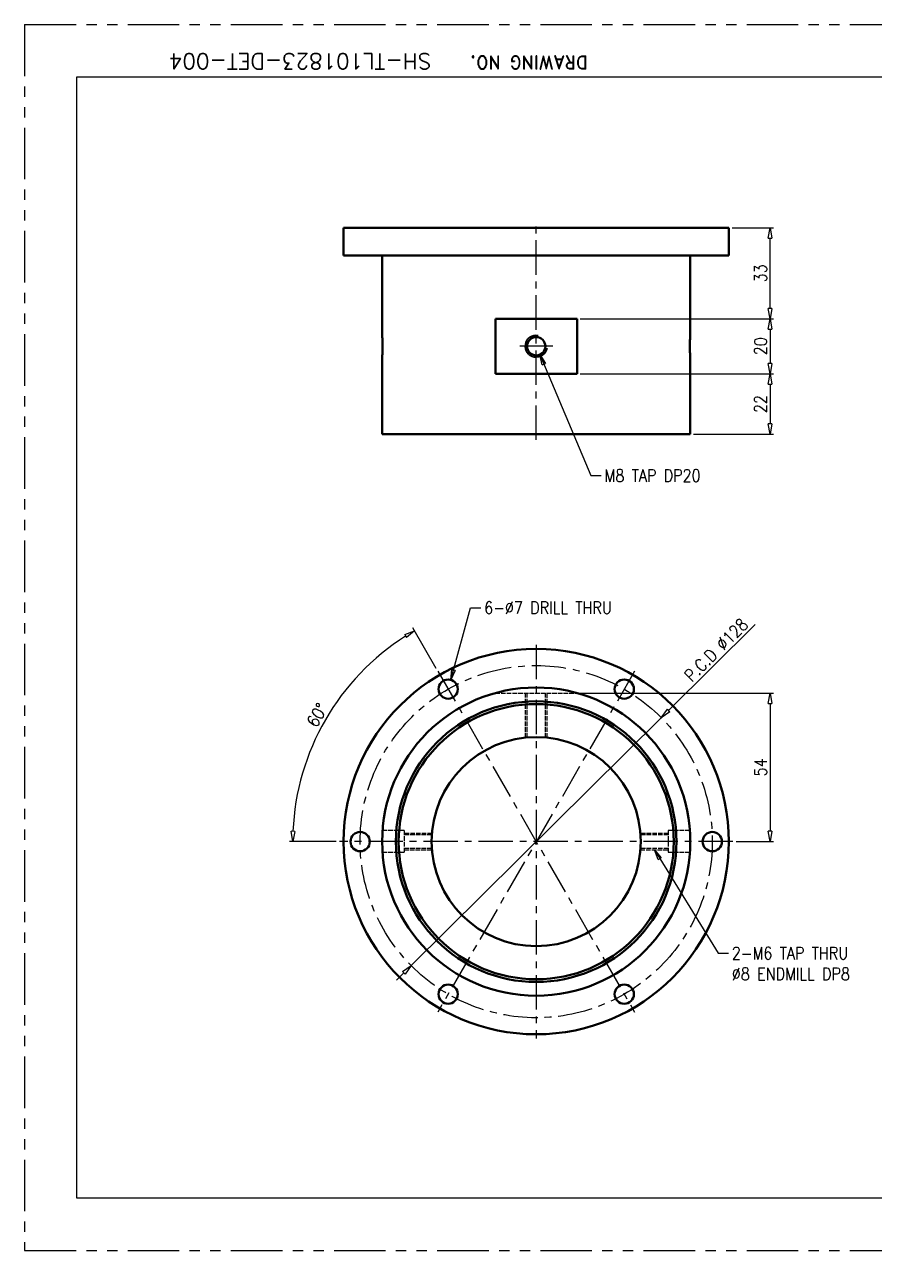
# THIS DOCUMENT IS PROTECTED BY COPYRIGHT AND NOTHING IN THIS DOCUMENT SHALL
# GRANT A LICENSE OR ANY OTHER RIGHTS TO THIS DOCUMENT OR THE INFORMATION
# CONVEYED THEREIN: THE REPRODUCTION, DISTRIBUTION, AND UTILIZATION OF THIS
# Model space of a CAD drawing. Header units: millimetres. Extents: x 0 to 630, y 0 to 446.
# Drawn here: x 0 to 309, y 0 to 445.5 of the extents above; entities that cross this region are included whole.
import ezdxf

# ---------------------------------------------------------------- set-up
doc = ezdxf.new("R2010")
doc.units = ezdxf.units.MM
doc.header["$LTSCALE"] = 10
for name, pattern in [('CENTER', [2, 1.25, -0.25, 0.25, -0.25]), ('DASHED', [0.2067, 0.1654, -0.0413]), ('PHANTOM', [2.5, 1.25, -0.25, 0.25, -0.25, 0.25, -0.25])]:
    doc.linetypes.add(name, pattern=pattern)
doc.layers.get('0').update_dxf_attribs({"linetype": 'CONTINUOUS'})
doc.layers.get('Defpoints').update_dxf_attribs({"linetype": 'CONTINUOUS'})
for name, color, linetype in [('1', 1, 'CENTER'), ('BORDER', 90, 'CONTINUOUS'), ('BORDER_TXT', 130, 'CONTINUOUS'), ('VIEW_BNDS', 253, 'PHANTOM')]:
    doc.layers.add(name, color=color, linetype=linetype)
for name, color, linetype, lineweight in [('외형선(ISO)', 7, 'CONTINUOUS', 50), ('은선 (ISO)', 2, 'DASHED', 25), ('좁은 외형선(ISO)', 4, 'CONTINUOUS', 35)]:
    doc.layers.add(name, color=color, linetype=linetype, lineweight=lineweight)
doc.styles.add('BORDER', font='ROMAND')
doc.styles.add('BORDER_TXT', font='ROMANS')
doc.styles.get("Standard").update_dxf_attribs({"font": 'romans.shx', "width": 0.85, "bigfont": 'fhg.shx'})
doc.dimstyles.new('KOCPSM', dxfattribs={"dimtxt": 3, "dimasz": 2.5, "dimexe": 0.8, "dimexo": 0.8, "dimgap": 0.8, "dimtad": 1, "dimdec": 3, "dimdsep": 46, "dimtxsty": 'Standard', "dimblk": 'CLOSEDBLANK', "dimcen": 0, "dimclrd": 4, "dimclre": 4, "dimadec": 1, "dimazin": 2, "dimtfac": 1, "dimtdec": 3, "dimtmove": 0, "dimatfit": 3, "dimldrblk": 'CLOSEDBLANK', "dimfxl": 1, "dimtolj": 1, "dimtzin": 0, "dimarcsym": 0})
doc.dimstyles.new('KOCPSM$0', dxfattribs={"dimtxt": 3, "dimasz": 2.5, "dimexe": 0.8, "dimexo": 0.8, "dimgap": 0.8, "dimtad": 1, "dimdsep": 46, "dimtxsty": 'Standard', "dimblk": 'CLOSEDBLANK', "dimcen": 0, "dimclrd": 4, "dimclre": 4, "dimclrt": 7, "dimazin": 2, "dimtfac": 1, "dimtmove": 0, "dimatfit": 3, "dimldrblk": 'CLOSEDBLANK', "dimfxl": 1, "dimarcsym": 0})
doc.dimstyles.new('KOCPSM$3', dxfattribs={"dimtxt": 3, "dimasz": 2.5, "dimexe": 0.8, "dimexo": 0.8, "dimgap": 0.8, "dimtad": 1, "dimdsep": 46, "dimtxsty": 'Standard', "dimblk": 'CLOSEDBLANK', "dimcen": 0, "dimclrd": 4, "dimclre": 4, "dimclrt": 7, "dimazin": 2, "dimtfac": 1, "dimtmove": 0, "dimatfit": 0, "dimldrblk": 'CLOSEDBLANK', "dimfxl": 0.8, "dimarcsym": 0})

# ---------------------------------------------------------------- blocks, each defined once
blk = doc.blocks.new('A3-BORDER')
at = {"layer": 'BORDER'}
for p, q in [((12.7, 284.3), (407.3, 284.3)), ((12.7, 12.7), (12.7, 284.3)), ((407.3, 12.7), (12.7, 12.7))]:
    blk.add_line(p, q, dxfattribs=at)
at = {"layer": 'VIEW_BNDS'}
for p, q in [((0, 297), (0, 0)), ((0, 297), (420, 297)), ((0, 0), (420, 0))]:
    blk.add_line(p, q, dxfattribs=at)
at = {"layer": 'BORDER', "color": 70, "style": 'BORDER'}
blk.add_text('DRAWING NO.', height=3.175, rotation=180, dxfattribs=at).set_placement((136.53, 289.38))
at = {"layer": 'BORDER_TXT', "style": 'BORDER_TXT'}
for tag, p, height, rotation in [('PX-NUMBER', (98.54, 290.01), 3.81, 180), ('VENDOR-JOB', (413.65, 12.7), 3.17, 90)]:
    blk.add_attdef(tag, p, '', height=height, rotation=rotation, dxfattribs=at)
blk = doc.blocks.new('_ClosedBlank')
at = {"color": 0, "linetype": 'ByBlock', "lineweight": -2}
for p, q in [((-1, 0.17), (0, 0)), ((-1, 0.17), (-1, -0.17)), ((0, 0), (-1, -0.17))]:
    blk.add_line(p, q, dxfattribs=at)
blk = doc.blocks.new('*D8')
at = {"color": 4, "linetype": 'ByBlock', "lineweight": -2, "transparency": 16777216}
for p, q in [((202.03, 202.57), (272.19, 202.57)), ((270.99, 198.82), (270.99, 152.32)), ((258.69, 148.57), (272.19, 148.57))]:
    blk.add_line(p, q, dxfattribs=at)
at = {"layer": 'Defpoints', "color": 0, "transparency": 16777216}
for p in [(200.83, 202.57), (257.49, 148.57), (270.99, 148.57)]:
    blk.add_point(p, dxfattribs=at)
at = {"color": 4, "lineweight": -2, "transparency": 16777216, "xscale": 3.75, "yscale": 3.75, "zscale": 3.75}
for p, rotation in [((270.99, 202.57), 90), ((270.99, 148.57), 270)]:
    blk.add_blockref('_ClosedBlank', p, dxfattribs=dict(at, rotation=rotation))
at = {"color": 7, "transparency": 16777216, "insert": (267.54, 175.57), "char_height": 4.5, "attachment_point": 5, "rotation": 90}
blk.add_mtext('54', dxfattribs=at)
blk = doc.blocks.new('*D9')
at = {"color": 4, "linetype": 'ByBlock', "lineweight": -2, "transparency": 16777216}
for p, q in [((149.64, 211.53), (141.15, 226.25)), ((113.29, 148.57), (96.3, 148.57))]:
    blk.add_line(p, q, dxfattribs=at)
blk.add_arc((185.99, 148.57), 88.5, 122.4281, 177.5719, dxfattribs=at)
at = {"layer": 'Defpoints', "color": 0, "transparency": 16777216}
for p in [(150.24, 210.49), (118.2, 205.46), (114.49, 148.57), (257.49, 148.57), (221.74, 86.65)]:
    blk.add_point(p, dxfattribs=at)
at = {"color": 4, "lineweight": -2, "transparency": 16777216, "xscale": 3.75, "yscale": 3.75, "zscale": 3.75}
for p, rotation in [((141.75, 225.21), 31.21402651369378), ((97.5, 148.57), 268.7859734863064)]:
    blk.add_blockref('_ClosedBlank', p, dxfattribs=dict(at, rotation=rotation))
at = {"color": 0, "transparency": 16777216, "insert": (106.37, 194.55), "char_height": 4.5, "attachment_point": 5, "rotation": 60}
blk.add_mtext('\\A1;60°', dxfattribs=at)
blk = doc.blocks.new('*D10')
at = {"color": 4, "linetype": 'ByBlock', "lineweight": -2, "transparency": 16777216}
for p, q in [((234.13, 196.25), (265.59, 227.42)), ((140.53, 103.53), (231.46, 193.61)), ((137.86, 100.89), (135.2, 98.25))]:
    blk.add_line(p, q, dxfattribs=at)
at = {"layer": 'Defpoints', "color": 0, "transparency": 16777216}
for p in [(231.46, 193.61), (140.53, 103.53)]:
    blk.add_point(p, dxfattribs=at)
at = {"color": 4, "lineweight": -2, "transparency": 16777216, "xscale": 3.75, "yscale": 3.75, "zscale": 3.75}
for p, rotation in [((231.46, 193.61), 224.7298185337721), ((140.53, 103.53), 44.72981853377218)]:
    blk.add_blockref('_ClosedBlank', p, dxfattribs=dict(at, rotation=rotation))
at = {"color": 7, "transparency": 16777216, "insert": (251.4, 218.22), "char_height": 4.5, "attachment_point": 5, "rotation": 44.7298}
blk.add_mtext('P.C.D ∅128', dxfattribs=at)
blk = doc.blocks.new('*D26')
at = {"color": 4, "linetype": 'ByBlock', "lineweight": -2, "transparency": 16777216}
for p, q in [((257.19, 371.59), (272.19, 371.59)), ((270.99, 342.34), (270.99, 367.84)), ((202.03, 338.59), (272.19, 338.59))]:
    blk.add_line(p, q, dxfattribs=at)
at = {"layer": 'Defpoints', "color": 0, "transparency": 16777216}
for p in [(255.99, 371.59), (270.99, 371.59), (200.83, 338.59)]:
    blk.add_point(p, dxfattribs=at)
at = {"color": 4, "lineweight": -2, "transparency": 16777216, "xscale": 3.75, "yscale": 3.75, "zscale": 3.75}
for p, rotation in [((270.99, 371.59), 90), ((270.99, 338.59), 270)]:
    blk.add_blockref('_ClosedBlank', p, dxfattribs=dict(at, rotation=rotation))
at = {"color": 7, "transparency": 16777216, "insert": (267.54, 355.09), "char_height": 4.5, "attachment_point": 5, "rotation": 90}
blk.add_mtext('33', dxfattribs=at)
blk = doc.blocks.new('*D27')
at = {"color": 4, "linetype": 'ByBlock', "lineweight": -2, "transparency": 16777216}
for p, q in [((202.03, 338.59), (272.19, 338.59)), ((270.99, 334.84), (270.99, 322.34)), ((202.03, 318.59), (272.19, 318.59))]:
    blk.add_line(p, q, dxfattribs=at)
at = {"layer": 'Defpoints', "color": 0, "transparency": 16777216}
for p in [(200.83, 338.59), (200.83, 318.59), (270.99, 318.59)]:
    blk.add_point(p, dxfattribs=at)
at = {"color": 4, "lineweight": -2, "transparency": 16777216, "xscale": 3.75, "yscale": 3.75, "zscale": 3.75}
for p, rotation in [((270.99, 338.59), 90), ((270.99, 318.59), 270)]:
    blk.add_blockref('_ClosedBlank', p, dxfattribs=dict(at, rotation=rotation))
at = {"color": 7, "transparency": 16777216, "insert": (267.54, 328.59), "char_height": 4.5, "attachment_point": 5, "rotation": 90}
blk.add_mtext('20', dxfattribs=at)
blk = doc.blocks.new('*D28')
at = {"color": 4, "linetype": 'ByBlock', "lineweight": -2, "transparency": 16777216}
for p, q in [((202.03, 318.59), (272.19, 318.59)), ((270.99, 314.84), (270.99, 300.34)), ((243.19, 296.59), (272.19, 296.59))]:
    blk.add_line(p, q, dxfattribs=at)
at = {"layer": 'Defpoints', "color": 0, "transparency": 16777216}
for p in [(200.83, 318.59), (241.99, 296.59), (270.99, 296.59)]:
    blk.add_point(p, dxfattribs=at)
at = {"color": 4, "lineweight": -2, "transparency": 16777216, "xscale": 3.75, "yscale": 3.75, "zscale": 3.75}
for p, rotation in [((270.99, 318.59), 90), ((270.99, 296.59), 270)]:
    blk.add_blockref('_ClosedBlank', p, dxfattribs=dict(at, rotation=rotation))
at = {"color": 7, "transparency": 16777216, "insert": (267.54, 307.59), "char_height": 4.5, "attachment_point": 5, "rotation": 90}
blk.add_mtext('22', dxfattribs=at)

msp = doc.modelspace()

# ---------------------------------------------------------------- linework, layer by layer
at = {"layer": '1'}
for p, q in [((185.9939, 294.5943), (185.9939, 373.5943)), ((191.9939, 328.5943), (179.9939, 328.5943)), ((185.9939, 220.0722), (185.9939, 77.0722)), ((221.7439, 210.493), (150.2439, 86.6514)), ((150.2439, 210.493), (221.7439, 86.6514)), ((257.4939, 148.5722), (114.4939, 148.5722))]:
    msp.add_line(p, q, dxfattribs=at)
msp.add_circle((185.9939, 148.5722), 64, dxfattribs=at)
at = {"layer": '외형선(ISO)'}
for p, q in [((255.9939, 371.5943), (115.9939, 371.5943)), ((115.9939, 361.5943), (115.9939, 371.5943)), ((255.9939, 361.5943), (255.9939, 371.5943)), ((255.9939, 361.5943), (115.9939, 361.5943)), ((129.9939, 332.5943), (129.9939, 361.5943)), ((241.9939, 332.5943), (241.9939, 361.5943)), ((200.8263, 338.5943), (171.1615, 338.5943)), ((171.1615, 318.5943), (171.1615, 338.5943)), ((200.8263, 338.5943), (200.8263, 318.5943)), ((129.9939, 296.5943), (129.9939, 324.5943)), ((241.9939, 296.5943), (241.9939, 324.5943)), ((171.1615, 318.5943), (200.8263, 318.5943)), ((241.9939, 296.5943), (129.9939, 296.5943))]:
    msp.add_line(p, q, dxfattribs=at)
for centre, radius in [((185.9939, 328.5943), 3.3235), ((185.9939, 148.5722), 70), ((153.9939, 203.9979), 3.5), ((217.9939, 203.9979), 3.5), ((185.9939, 148.5722), 56), ((185.9939, 148.5722), 51), ((185.9939, 148.5722), 50), ((185.9939, 148.5722), 38), ((121.9939, 148.5722), 3.5), ((249.9939, 148.5722), 3.5), ((153.9939, 93.1466), 3.5), ((217.9939, 93.1466), 3.5)]:
    msp.add_circle(centre, radius, dxfattribs=at)
for points in [[(129.9939, 332.5943), (129.9939, 332.5943), (130.0014, 332.4939), (130.0283, 332.0856), (130.0474, 331.7778), (130.0834, 331.0677), (130.1025, 330.618), (130.1295, 329.6325), (130.137, 329.0967), (130.137, 328.5943), (130.137, 328.0919), (130.1295, 327.5561), (130.1025, 326.5706), (130.0834, 326.1209), (130.0474, 325.4108), (130.0283, 325.103), (130.0014, 324.6948), (129.9939, 324.5943), (129.9939, 324.5943)], [(241.9939, 324.5943), (241.9939, 324.5943), (241.9865, 324.6948), (241.9595, 325.103), (241.9404, 325.4108), (241.9045, 326.1209), (241.8854, 326.5706), (241.8584, 327.5561), (241.8509, 328.0919), (241.8509, 328.5943), (241.8509, 329.0967), (241.8584, 329.6325), (241.8854, 330.618), (241.9045, 331.0677), (241.9404, 331.7778), (241.9595, 332.0856), (241.9865, 332.4939), (241.9939, 332.5943), (241.9939, 332.5943)]]:
    msp.add_open_spline(points, degree=3, knots=[1.80875699, 1.80875699, 1.80875699, 1.80875699, 1.95948667, 1.95948667, 2.11021635, 2.11021635, 2.26094617, 2.26094617, 2.41167599, 2.41167599, 2.41167599, 2.5624058, 2.5624058, 2.71313562, 2.71313562, 2.8638653, 2.8638653, 3.01459498, 3.01459498, 3.01459498, 3.01459498], dxfattribs=at)
at = {"layer": '은선 (ISO)'}
for p, q in [((171.1615, 202.5722), (200.8263, 202.5722)), ((181.9939, 202.5722), (181.9939, 186.3611)), ((182.6704, 186.4266), (182.6704, 202.5722)), ((189.3174, 186.4266), (189.3174, 202.5722)), ((189.9939, 186.3611), (189.9939, 202.5722)), ((137.9939, 152.5722), (130.137, 152.5722)), ((137.9939, 152.5722), (137.9939, 144.5722)), ((148.1125, 151.5722), (137.9939, 151.5722)), ((233.9939, 151.5722), (223.8753, 151.5722)), ((233.9939, 152.5722), (233.9939, 144.5722)), ((241.8509, 152.5722), (233.9939, 152.5722)), ((148.0735, 151.0307), (137.9939, 151.0307)), ((233.9939, 151.0307), (223.9143, 151.0307)), ((137.9939, 144.5722), (130.137, 144.5722)), ((148.0735, 146.1137), (137.9939, 146.1137)), ((137.9939, 145.5722), (148.1125, 145.5722)), ((223.8753, 145.5722), (233.9939, 145.5722)), ((233.9939, 146.1137), (223.9143, 146.1137)), ((241.8509, 144.5722), (233.9939, 144.5722))]:
    msp.add_line(p, q, dxfattribs=at)
at = {"layer": '좁은 외형선(ISO)'}
msp.add_arc((185.9939, 328.5943), 4, 80, 350, dxfattribs=at)

# ---------------------------------------------------------------- block references
ref = msp.add_blockref('A3-BORDER', (0, 0), dxfattribs=dict(xscale=1.5, yscale=1.5, zscale=1.5))
ref.add_attrib('PX-NUMBER', 'SH-TL101823-DET-004', (147.8037, 435.0225), dxfattribs={"layer": 'BORDER_TXT', "height": 5.715, "rotation": 180, "style": 'BORDER_TXT'})

# ---------------------------------------------------------------- texts
at = {"char_height": 4.5, "attachment_point": 1}
for s, insert in [('M8 TAP DP20', (210.8235, 283.8443)), ('6-%%C7 DRILL THRU', (167.0846, 235.8222)), ('2-M6 TAP THRU^J%%C8 ENDMILL DP8', (257.0892, 110.2637))]:
    msp.add_mtext(s, dxfattribs=dict(at, insert=insert))

# ---------------------------------------------------------------- dimensions: what is measured, and where the dimension line sits
for base, p1, p2, picture, middle in [((270.9939, 371.5943), (200.8263, 338.5943), (255.9939, 371.5943), '*D26', (267.5439, 355.0943)), ((270.9939, 318.5943), (200.8263, 338.5943), (200.8263, 318.5943), '*D27', (267.5439, 328.5943)), ((270.9939, 296.5943), (200.8263, 318.5943), (241.9939, 296.5943), '*D28', (267.5439, 307.5943)), ((270.9939, 148.5722), (200.8263, 202.5722), (257.4939, 148.5722), '*D8', (267.5439, 175.5722))]:
    dim = msp.add_linear_dim(base=base, p1=p1, p2=p2, angle=90, dimstyle='KOCPSM$0', override={"dimscale": 1.5, "dimfxl": 0.8, "dimarcsym": 1})
    dim.commit()
    dim.dimension.update_dxf_attribs({"geometry": picture, "text_midpoint": middle})
dim = msp.add_diameter_dim_2p(p1=(140.5262, 103.5313), p2=(231.4617, 193.6132), text='P.C.D <>', dimstyle='KOCPSM$3', override={"dimscale": 1.5, "dimarcsym": 1})
dim.commit()
dim.dimension.update_dxf_attribs({"geometry": '*D10', "text_midpoint": (253.8235, 215.7651), "dimtype": 163})
dim = msp.add_angular_dim_2l(base=(118.2013, 205.457), line1=((257.4939, 148.5722), (114.4939, 148.5722)), line2=((150.2439, 210.493), (221.7439, 86.6514)), dimstyle='KOCPSM', override={"dimscale": 1.5, "dimadec": 2, "dimfxl": 0.8, "dimarcsym": 1})
dim.commit()
dim.dimension.update_dxf_attribs({"geometry": '*D9', "text_midpoint": (106.3655, 194.5457)})

# ---------------------------------------------------------------- leaders
at = {"annotation_type": 0, "has_hookline": 1, "hookline_direction": 0}
for points, text_width in [([(187.2886, 325.5334), (205.8735, 281.5943), (209.6235, 281.5943)], 39.3429), ([(154.9228, 207.3723), (162.1346, 233.5722), (165.8846, 233.5722)], 51.7286), ([(228.9346, 145.5722), (252.1392, 108.0137), (255.8892, 108.0137)], 48.2679)]:
    msp.add_leader(points, dimstyle='KOCPSM', override={"dimscale": 1.5, "dimgap": 0.8, "dimtad": 0, "dimadec": 2, "dimfxl": 0.8, "dimarcsym": 1}, dxfattribs=dict(at, text_width=text_width))

doc.saveas('drawing.dxf')
